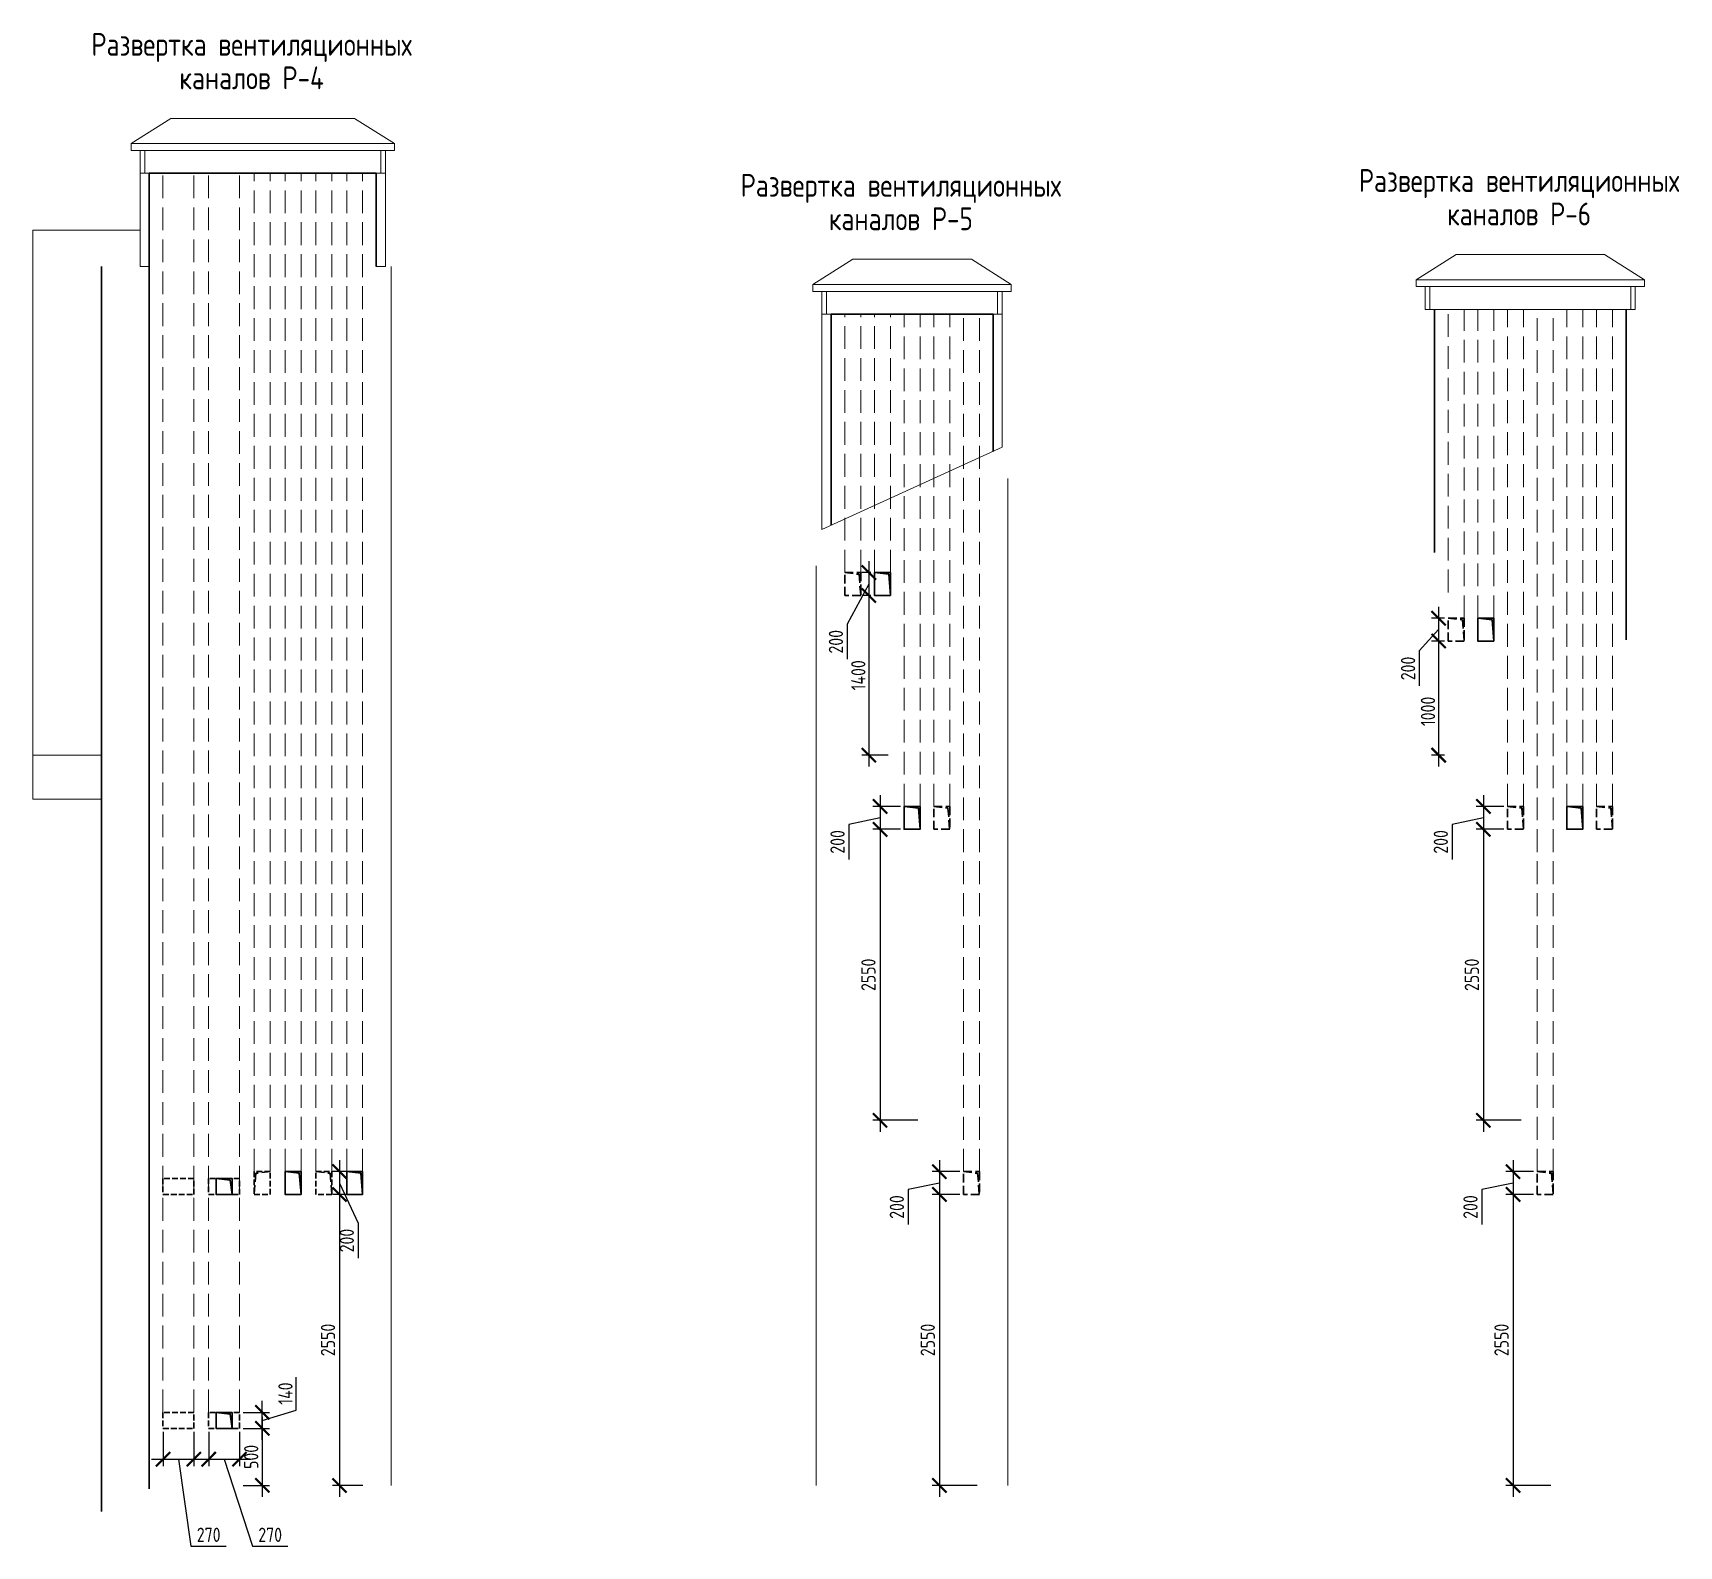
# Model space of a CAD drawing. Header units: millimetres. Extents: x -56498 to 234605, y -296269 to -29969.
# Drawn here: x 169167 to 183595, y -281980 to -268718 of the extents above; entities that cross this region are included whole.
import ezdxf
from ezdxf.enums import TextEntityAlignment as Align

# ---------------------------------------------------------------- set-up
doc = ezdxf.new("R2010")
doc.units = ezdxf.units.MM
doc.header["$LTSCALE"] = 100
doc.header["$PDMODE"] = 35
doc.linetypes.add('GOST2.303 4', pattern=[7, 5, -2, 0])
for name, color, linetype, lineweight in [('0.3', 7, 'Continuous', 30), ('Примітки 0.09', 200, 'Continuous', 9), ('Розміри 0.09', 5, 'Continuous', 9), ('Штрихові 0.18', 7, 'GOST2.303 4', 18), ('Штрихування 0.09', 253, 'Continuous', 9)]:
    doc.layers.add(name, color=color, linetype=linetype, lineweight=lineweight)
doc.styles.add('GOST 2.304', font='CS_Gost2304.shx')
doc.dimstyles.new('SPDS', dxfattribs={"dimscale": 100, "dimtxt": 2.5, "dimasz": 2.5, "dimexe": 1.25, "dimexo": 0.625, "dimtad": 1, "dimrnd": 0.001, "dimtxsty": 'GOST 2.304', "dimblk": 'ARCHTICK', "dimcen": 2.5, "dimdle": 2, "dimadec": 0, "dimazin": 2, "dimtfac": 0.75, "dimtmove": 1, "dimatfit": 3, "dimfxl": 0, "dimtolj": 1, "dimarcsym": 0})

# ---------------------------------------------------------------- blocks, each defined once
blk = doc.blocks.new('_ArchTick')
at = {"color": 0, "linetype": 'ByBlock', "const_width": 0.15}
blk.add_lwpolyline([(-0.5, -0.5), (0.5, 0.5)], dxfattribs=at)
blk = doc.blocks.new('*D756')
at = {"layer": 'Defpoints', "color": 0, "transparency": 16777216}
for p in [(170307, -280948), (170577, -280948), (170577, -281218)]:
    blk.add_point(p, dxfattribs=at)
at = {"layer": 'Розміри 0.09', "color": 0, "lineweight": -2, "transparency": 16777216}
for p, q in [((170307, -280979), (170307, -281280)), ((170577, -280979), (170577, -281280)), ((170207, -281218), (170677, -281218)), ((170442, -281218), (170552, -281980)), ((170552, -281980), (170861, -281980))]:
    blk.add_line(p, q, dxfattribs=at)
at = {"layer": 'Розміри 0.09', "color": 0, "lineweight": -2, "transparency": 16777216, "xscale": 125, "yscale": 125, "zscale": 125, "rotation": 180}
blk.add_blockref('_ArchTick', (170307, -281218), dxfattribs=at)
at = {"layer": 'Розміри 0.09', "color": 0, "lineweight": -2, "transparency": 16777216, "xscale": 125, "yscale": 125, "zscale": 125}
blk.add_blockref('_ArchTick', (170577, -281218), dxfattribs=at)
at = {"layer": 'Розміри 0.09', "color": 0, "transparency": 16777216, "insert": (170707, -281881), "char_height": 125, "attachment_point": 5, "style": 'GOST 2.304'}
blk.add_mtext('\\A1;270', dxfattribs=at)
blk = doc.blocks.new('*D757')
at = {"layer": 'Defpoints', "color": 0, "transparency": 16777216}
for p in [(170977, -280948), (170977, -281448), (171177, -281448)]:
    blk.add_point(p, dxfattribs=at)
at = {"layer": 'Розміри 0.09', "color": 0, "lineweight": -2, "transparency": 16777216}
for p, q in [((171177, -280848), (171177, -281548)), ((171008, -280948), (171239, -280948)), ((171008, -281448), (171239, -281448))]:
    blk.add_line(p, q, dxfattribs=at)
at = {"layer": 'Розміри 0.09', "color": 0, "lineweight": -2, "transparency": 16777216, "xscale": 125, "yscale": 125, "zscale": 125}
for p, rotation in [((171177, -280948), 90), ((171177, -281448), 270)]:
    blk.add_blockref('_ArchTick', p, dxfattribs=dict(at, rotation=rotation))
at = {"layer": 'Розміри 0.09', "color": 0, "transparency": 16777216, "insert": (171080, -281198), "char_height": 125, "attachment_point": 5, "rotation": 90, "style": 'GOST 2.304'}
blk.add_mtext('\\A1;500', dxfattribs=at)
blk = doc.blocks.new('*D758')
at = {"layer": 'Defpoints', "color": 0, "transparency": 16777216}
for p in [(170977, -280808), (171177, -280808), (170977, -280948)]:
    blk.add_point(p, dxfattribs=at)
at = {"layer": 'Розміри 0.09', "color": 0, "lineweight": -2, "transparency": 16777216}
for p, q in [((171473, -280789), (171473, -280498)), ((171177, -281048), (171177, -280708)), ((171008, -280808), (171239, -280808)), ((171177, -280878), (171473, -280789)), ((171008, -280948), (171239, -280948))]:
    blk.add_line(p, q, dxfattribs=at)
at = {"layer": 'Розміри 0.09', "color": 0, "lineweight": -2, "transparency": 16777216, "xscale": 125, "yscale": 125, "zscale": 125}
for p, rotation in [((171177, -280808), 90), ((171177, -280948), 270)]:
    blk.add_blockref('_ArchTick', p, dxfattribs=dict(at, rotation=rotation))
at = {"layer": 'Розміри 0.09', "color": 0, "transparency": 16777216, "insert": (171380, -280643), "char_height": 125, "attachment_point": 5, "rotation": 90, "style": 'GOST 2.304'}
blk.add_mtext('\\A1;140', dxfattribs=at)
blk = doc.blocks.new('*D759')
at = {"layer": 'Defpoints', "color": 0, "transparency": 16777216}
for p in [(170707, -280948), (170977, -280948), (170977, -281218)]:
    blk.add_point(p, dxfattribs=at)
at = {"layer": 'Розміри 0.09', "color": 0, "lineweight": -2, "transparency": 16777216}
for p, q in [((170707, -280979), (170707, -281280)), ((170977, -280979), (170977, -281280)), ((170607, -281218), (171077, -281218)), ((170842, -281218), (171091, -281980)), ((171091, -281980), (171401, -281980))]:
    blk.add_line(p, q, dxfattribs=at)
at = {"layer": 'Розміри 0.09', "color": 0, "lineweight": -2, "transparency": 16777216, "xscale": 125, "yscale": 125, "zscale": 125, "rotation": 180}
blk.add_blockref('_ArchTick', (170707, -281218), dxfattribs=at)
at = {"layer": 'Розміри 0.09', "color": 0, "lineweight": -2, "transparency": 16777216, "xscale": 125, "yscale": 125, "zscale": 125}
blk.add_blockref('_ArchTick', (170977, -281218), dxfattribs=at)
at = {"layer": 'Розміри 0.09', "color": 0, "transparency": 16777216, "insert": (171246, -281881), "char_height": 125, "attachment_point": 5, "style": 'GOST 2.304'}
blk.add_mtext('\\A1;270', dxfattribs=at)
blk = doc.blocks.new('*D760')
at = {"layer": 'Defpoints', "color": 0, "transparency": 16777216}
for p in [(172057, -278898), (171854, -281448), (172089, -281448)]:
    blk.add_point(p, dxfattribs=at)
at = {"layer": 'Розміри 0.09', "color": 0, "lineweight": -2, "transparency": 16777216}
for p, q in [((172025, -278898), (171791, -278898)), ((171854, -278798), (171854, -281548)), ((172058, -281448), (171791, -281448))]:
    blk.add_line(p, q, dxfattribs=at)
at = {"layer": 'Розміри 0.09', "color": 0, "lineweight": -2, "transparency": 16777216, "xscale": 125, "yscale": 125, "zscale": 125}
for p, rotation in [((171854, -278898), 90), ((171854, -281448), 270)]:
    blk.add_blockref('_ArchTick', p, dxfattribs=dict(at, rotation=rotation))
at = {"layer": 'Розміри 0.09', "color": 0, "transparency": 16777216, "insert": (171753, -280173), "char_height": 125, "attachment_point": 5, "rotation": 90, "style": 'GOST 2.304'}
blk.add_mtext('\\A1;2550', dxfattribs=at)
blk = doc.blocks.new('*D761')
at = {"layer": 'Defpoints', "color": 0, "transparency": 16777216}
for p in [(172057, -278698), (171854, -278898), (172057, -278898)]:
    blk.add_point(p, dxfattribs=at)
at = {"layer": 'Розміри 0.09', "color": 0, "lineweight": -2, "transparency": 16777216}
for p, q in [((171854, -278598), (171854, -278998)), ((172025, -278698), (171791, -278698)), ((172025, -278898), (171791, -278898)), ((171854, -278798), (172017, -279149)), ((172017, -279149), (172017, -279455))]:
    blk.add_line(p, q, dxfattribs=at)
at = {"layer": 'Розміри 0.09', "color": 0, "lineweight": -2, "transparency": 16777216, "xscale": 125, "yscale": 125, "zscale": 125}
for p, rotation in [((171854, -278698), 90), ((171854, -278898), 270)]:
    blk.add_blockref('_ArchTick', p, dxfattribs=dict(at, rotation=rotation))
at = {"layer": 'Розміри 0.09', "color": 0, "transparency": 16777216, "insert": (171918, -279302), "char_height": 125, "attachment_point": 5, "rotation": 90, "style": 'GOST 2.304'}
blk.add_mtext('\\A1;200', dxfattribs=at)
blk = doc.blocks.new('*D765')
at = {"layer": 'Defpoints', "color": 0, "transparency": 16777216}
for p in [(177322, -278898), (177112, -281448), (177475, -281448)]:
    blk.add_point(p, dxfattribs=at)
at = {"layer": 'Розміри 0.09', "color": 0, "lineweight": -2, "transparency": 16777216}
for p, q in [((177291, -278898), (177049, -278898)), ((177112, -278798), (177112, -281548)), ((177444, -281448), (177049, -281448))]:
    blk.add_line(p, q, dxfattribs=at)
at = {"layer": 'Розміри 0.09', "color": 0, "lineweight": -2, "transparency": 16777216, "xscale": 125, "yscale": 125, "zscale": 125}
for p, rotation in [((177112, -278898), 90), ((177112, -281448), 270)]:
    blk.add_blockref('_ArchTick', p, dxfattribs=dict(at, rotation=rotation))
at = {"layer": 'Розміри 0.09', "color": 0, "transparency": 16777216, "insert": (177010, -280173), "char_height": 125, "attachment_point": 5, "rotation": 90, "style": 'GOST 2.304'}
blk.add_mtext('\\A1;2550', dxfattribs=at)
blk = doc.blocks.new('*D766')
at = {"layer": 'Defpoints', "color": 0, "transparency": 16777216}
for p in [(177322, -278698), (177112, -278898), (177322, -278898)]:
    blk.add_point(p, dxfattribs=at)
at = {"layer": 'Розміри 0.09', "color": 0, "lineweight": -2, "transparency": 16777216}
for p, q in [((177112, -278598), (177112, -278998)), ((177291, -278698), (177049, -278698)), ((177112, -278798), (176837, -278855)), ((176837, -278855), (176837, -279161)), ((177291, -278898), (177049, -278898))]:
    blk.add_line(p, q, dxfattribs=at)
at = {"layer": 'Розміри 0.09', "color": 0, "lineweight": -2, "transparency": 16777216, "xscale": 125, "yscale": 125, "zscale": 125}
for p, rotation in [((177112, -278698), 90), ((177112, -278898), 270)]:
    blk.add_blockref('_ArchTick', p, dxfattribs=dict(at, rotation=rotation))
at = {"layer": 'Розміри 0.09', "color": 0, "transparency": 16777216, "insert": (176739, -279008), "char_height": 125, "attachment_point": 5, "rotation": 90, "style": 'GOST 2.304'}
blk.add_mtext('\\A1;200', dxfattribs=at)
blk = doc.blocks.new('*D767')
at = {"layer": 'Defpoints', "color": 0, "transparency": 16777216}
for p in [(176802, -275698), (176592, -278248), (176955, -278248)]:
    blk.add_point(p, dxfattribs=at)
at = {"layer": 'Розміри 0.09', "color": 0, "lineweight": -2, "transparency": 16777216}
for p, q in [((176771, -275698), (176529, -275698)), ((176592, -275598), (176592, -278348)), ((176924, -278248), (176529, -278248))]:
    blk.add_line(p, q, dxfattribs=at)
at = {"layer": 'Розміри 0.09', "color": 0, "lineweight": -2, "transparency": 16777216, "xscale": 125, "yscale": 125, "zscale": 125}
for p, rotation in [((176592, -275698), 90), ((176592, -278248), 270)]:
    blk.add_blockref('_ArchTick', p, dxfattribs=dict(at, rotation=rotation))
at = {"layer": 'Розміри 0.09', "color": 0, "transparency": 16777216, "insert": (176490, -276973), "char_height": 125, "attachment_point": 5, "rotation": 90, "style": 'GOST 2.304'}
blk.add_mtext('\\A1;2550', dxfattribs=at)
blk = doc.blocks.new('*D768')
at = {"layer": 'Defpoints', "color": 0, "transparency": 16777216}
for p in [(176802, -275498), (176592, -275698), (176802, -275698)]:
    blk.add_point(p, dxfattribs=at)
at = {"layer": 'Розміри 0.09', "color": 0, "lineweight": -2, "transparency": 16777216}
for p, q in [((176592, -275398), (176592, -275798)), ((176771, -275498), (176529, -275498)), ((176592, -275598), (176317, -275655)), ((176317, -275655), (176317, -275961)), ((176771, -275698), (176529, -275698))]:
    blk.add_line(p, q, dxfattribs=at)
at = {"layer": 'Розміри 0.09', "color": 0, "lineweight": -2, "transparency": 16777216, "xscale": 125, "yscale": 125, "zscale": 125}
for p, rotation in [((176592, -275498), 90), ((176592, -275698), 270)]:
    blk.add_blockref('_ArchTick', p, dxfattribs=dict(at, rotation=rotation))
at = {"layer": 'Розміри 0.09', "color": 0, "transparency": 16777216, "insert": (176219, -275808), "char_height": 125, "attachment_point": 5, "rotation": 90, "style": 'GOST 2.304'}
blk.add_mtext('\\A1;200', dxfattribs=at)
blk = doc.blocks.new('*D769')
at = {"layer": 'Defpoints', "color": 0, "transparency": 16777216}
for p in [(176542, -273648), (176494, -275048), (176695, -275048)]:
    blk.add_point(p, dxfattribs=at)
at = {"layer": 'Розміри 0.09', "color": 0, "lineweight": -2, "transparency": 16777216}
for p, q in [((176494, -273548), (176494, -275148)), ((176511, -273648), (176432, -273648)), ((176664, -275048), (176432, -275048))]:
    blk.add_line(p, q, dxfattribs=at)
at = {"layer": 'Розміри 0.09', "color": 0, "lineweight": -2, "transparency": 16777216, "xscale": 125, "yscale": 125, "zscale": 125}
for p, rotation in [((176494, -273648), 90), ((176494, -275048), 270)]:
    blk.add_blockref('_ArchTick', p, dxfattribs=dict(at, rotation=rotation))
at = {"layer": 'Розміри 0.09', "color": 0, "transparency": 16777216, "insert": (176401, -274348), "char_height": 125, "attachment_point": 5, "rotation": 90, "style": 'GOST 2.304'}
blk.add_mtext('\\A1;1400', dxfattribs=at)
blk = doc.blocks.new('*D770')
at = {"layer": 'Defpoints', "color": 0, "transparency": 16777216}
for p in [(176542, -273448), (176494, -273648), (176542, -273648)]:
    blk.add_point(p, dxfattribs=at)
at = {"layer": 'Розміри 0.09', "color": 0, "lineweight": -2, "transparency": 16777216}
for p, q in [((176494, -273348), (176494, -273748)), ((176494, -273548), (176303, -273901)), ((176511, -273448), (176432, -273448)), ((176511, -273648), (176432, -273648)), ((176303, -273901), (176303, -274207))]:
    blk.add_line(p, q, dxfattribs=at)
at = {"layer": 'Розміри 0.09', "color": 0, "lineweight": -2, "transparency": 16777216, "xscale": 125, "yscale": 125, "zscale": 125}
for p, rotation in [((176494, -273448), 90), ((176494, -273648), 270)]:
    blk.add_blockref('_ArchTick', p, dxfattribs=dict(at, rotation=rotation))
at = {"layer": 'Розміри 0.09', "color": 0, "transparency": 16777216, "insert": (176205, -274054), "char_height": 125, "attachment_point": 5, "rotation": 90, "style": 'GOST 2.304'}
blk.add_mtext('\\A1;200', dxfattribs=at)
blk = doc.blocks.new('*D892')
at = {"layer": 'Defpoints', "color": 0, "transparency": 16777216}
for p in [(182351, -278898), (182140, -281448), (182504, -281448)]:
    blk.add_point(p, dxfattribs=at)
at = {"layer": 'Розміри 0.09', "color": 0, "lineweight": -2, "transparency": 16777216}
for p, q in [((182320, -278898), (182078, -278898)), ((182140, -278798), (182140, -281548)), ((182472, -281448), (182078, -281448))]:
    blk.add_line(p, q, dxfattribs=at)
at = {"layer": 'Розміри 0.09', "color": 0, "lineweight": -2, "transparency": 16777216, "xscale": 125, "yscale": 125, "zscale": 125}
for p, rotation in [((182140, -278898), 90), ((182140, -281448), 270)]:
    blk.add_blockref('_ArchTick', p, dxfattribs=dict(at, rotation=rotation))
at = {"layer": 'Розміри 0.09', "color": 0, "transparency": 16777216, "insert": (182039, -280173), "char_height": 125, "attachment_point": 5, "rotation": 90, "style": 'GOST 2.304'}
blk.add_mtext('\\A1;2550', dxfattribs=at)
blk = doc.blocks.new('*D893')
at = {"layer": 'Defpoints', "color": 0, "transparency": 16777216}
for p in [(182351, -278698), (182140, -278898), (182351, -278898)]:
    blk.add_point(p, dxfattribs=at)
at = {"layer": 'Розміри 0.09', "color": 0, "lineweight": -2, "transparency": 16777216}
for p, q in [((182140, -278598), (182140, -278998)), ((182320, -278698), (182078, -278698)), ((182140, -278798), (181866, -278855)), ((181866, -278855), (181866, -279161)), ((182320, -278898), (182078, -278898))]:
    blk.add_line(p, q, dxfattribs=at)
at = {"layer": 'Розміри 0.09', "color": 0, "lineweight": -2, "transparency": 16777216, "xscale": 125, "yscale": 125, "zscale": 125}
for p, rotation in [((182140, -278698), 90), ((182140, -278898), 270)]:
    blk.add_blockref('_ArchTick', p, dxfattribs=dict(at, rotation=rotation))
at = {"layer": 'Розміри 0.09', "color": 0, "transparency": 16777216, "insert": (181767, -279008), "char_height": 125, "attachment_point": 5, "rotation": 90, "style": 'GOST 2.304'}
blk.add_mtext('\\A1;200', dxfattribs=at)
blk = doc.blocks.new('*D900')
at = {"layer": 'Defpoints', "color": 0, "transparency": 16777216}
for p in [(181571, -274048), (181488, -275048), (181571, -275048)]:
    blk.add_point(p, dxfattribs=at)
at = {"layer": 'Розміри 0.09', "color": 0, "lineweight": -2, "transparency": 16777216}
for p, q in [((181488, -273948), (181488, -275148)), ((181540, -274048), (181426, -274048)), ((181540, -275048), (181426, -275048))]:
    blk.add_line(p, q, dxfattribs=at)
at = {"layer": 'Розміри 0.09', "color": 0, "lineweight": -2, "transparency": 16777216, "xscale": 125, "yscale": 125, "zscale": 125}
for p, rotation in [((181488, -274048), 90), ((181488, -275048), 270)]:
    blk.add_blockref('_ArchTick', p, dxfattribs=dict(at, rotation=rotation))
at = {"layer": 'Розміри 0.09', "color": 0, "transparency": 16777216, "insert": (181394, -274664), "char_height": 125, "attachment_point": 5, "rotation": 90, "style": 'GOST 2.304'}
blk.add_mtext('\\A1;1000', dxfattribs=at)
blk = doc.blocks.new('*D901')
at = {"layer": 'Defpoints', "color": 0, "transparency": 16777216}
for p in [(181571, -273848), (181488, -274048), (181571, -274048)]:
    blk.add_point(p, dxfattribs=at)
at = {"layer": 'Розміри 0.09', "color": 0, "lineweight": -2, "transparency": 16777216}
for p, q in [((181540, -273848), (181426, -273848)), ((181488, -273748), (181488, -274148)), ((181488, -273948), (181318, -274134)), ((181318, -274134), (181318, -274441)), ((181540, -274048), (181426, -274048))]:
    blk.add_line(p, q, dxfattribs=at)
at = {"layer": 'Розміри 0.09', "color": 0, "lineweight": -2, "transparency": 16777216, "xscale": 125, "yscale": 125, "zscale": 125}
for p, rotation in [((181488, -273848), 90), ((181488, -274048), 270)]:
    blk.add_blockref('_ArchTick', p, dxfattribs=dict(at, rotation=rotation))
at = {"layer": 'Розміри 0.09', "color": 0, "transparency": 16777216, "insert": (181220, -274288), "char_height": 125, "attachment_point": 5, "rotation": 90, "style": 'GOST 2.304'}
blk.add_mtext('\\A1;200', dxfattribs=at)
blk = doc.blocks.new('*D902')
at = {"layer": 'Defpoints', "color": 0, "transparency": 16777216}
for p in [(182091, -275698), (181880, -278248), (182244, -278248)]:
    blk.add_point(p, dxfattribs=at)
at = {"layer": 'Розміри 0.09', "color": 0, "lineweight": -2, "transparency": 16777216}
for p, q in [((182060, -275698), (181818, -275698)), ((181880, -275598), (181880, -278348)), ((182212, -278248), (181818, -278248))]:
    blk.add_line(p, q, dxfattribs=at)
at = {"layer": 'Розміри 0.09', "color": 0, "lineweight": -2, "transparency": 16777216, "xscale": 125, "yscale": 125, "zscale": 125}
for p, rotation in [((181880, -275698), 90), ((181880, -278248), 270)]:
    blk.add_blockref('_ArchTick', p, dxfattribs=dict(at, rotation=rotation))
at = {"layer": 'Розміри 0.09', "color": 0, "transparency": 16777216, "insert": (181779, -276973), "char_height": 125, "attachment_point": 5, "rotation": 90, "style": 'GOST 2.304'}
blk.add_mtext('\\A1;2550', dxfattribs=at)
blk = doc.blocks.new('*D903')
at = {"layer": 'Defpoints', "color": 0, "transparency": 16777216}
for p in [(182091, -275498), (181880, -275698), (182091, -275698)]:
    blk.add_point(p, dxfattribs=at)
at = {"layer": 'Розміри 0.09', "color": 0, "lineweight": -2, "transparency": 16777216}
for p, q in [((181880, -275398), (181880, -275798)), ((182060, -275498), (181818, -275498)), ((181880, -275598), (181606, -275655)), ((181606, -275655), (181606, -275961)), ((182060, -275698), (181818, -275698))]:
    blk.add_line(p, q, dxfattribs=at)
at = {"layer": 'Розміри 0.09', "color": 0, "lineweight": -2, "transparency": 16777216, "xscale": 125, "yscale": 125, "zscale": 125}
for p, rotation in [((181880, -275498), 90), ((181880, -275698), 270)]:
    blk.add_blockref('_ArchTick', p, dxfattribs=dict(at, rotation=rotation))
at = {"layer": 'Розміри 0.09', "color": 0, "transparency": 16777216, "insert": (181507, -275808), "char_height": 125, "attachment_point": 5, "rotation": 90, "style": 'GOST 2.304'}
blk.add_mtext('\\A1;200', dxfattribs=at)

msp = doc.modelspace()

# ---------------------------------------------------------------- hatches: boundary and pattern name
at = {"layer": '0.3', "ltscale": 0.4}
for points in [[(176682.276, -273447.924), (176542.276, -273447.924), (176667.276, -273462.924), (176682.276, -273647.893), (176682.276, -273447.924)], [(181970.921, -273847.924), (181830.921, -273847.924), (181955.921, -273862.924), (181970.921, -274047.893), (181970.921, -273847.924)], [(176942.276, -275497.829), (176802.276, -275497.829), (176927.276, -275512.829), (176942.276, -275697.797), (176942.276, -275497.829)], [(182750.921, -275497.829), (182610.921, -275497.829), (182735.921, -275512.829), (182750.921, -275697.797), (182750.921, -275497.829)], [(171516.579, -278697.829), (171376.579, -278697.829), (171501.579, -278712.829), (171516.579, -278897.797), (171516.579, -278697.829)], [(172056.579, -278697.829), (171916.579, -278697.829), (172041.579, -278712.829), (172056.579, -278897.797), (172056.579, -278697.829)]]:
    msp.add_hatch(color=256, dxfattribs=at).paths.add_polyline_path(points, flags=0)

# ---------------------------------------------------------------- linework, layer by layer
at = {"layer": '0.3', "ltscale": 0.25}
for p, q in [((170186.61, -269947.866), (170186.61, -270764.304)), ((172176.579, -269947.866), (170186.61, -269947.866)), ((172176.579, -269947.866), (172176.579, -270764.304)), ((176162.307, -271183.149), (176162.307, -273033.635)), ((176162.307, -271183.149), (177582.276, -271183.149)), ((177582.276, -271183.149), (177582.276, -272386.069)), ((181450.952, -271140.825), (181450.952, -273270.791)), ((183130.921, -271140.825), (183130.921, -274036.927))]:
    msp.add_line(p, q, dxfattribs=at)
at = {"layer": '0.3', "ltscale": 0.5}
for p, q in [((169766.579, -270764.304), (169766.652, -281677.829)), ((170186.579, -270764.304), (170186.579, -281477.837))]:
    msp.add_line(p, q, dxfattribs=at)
at = {"layer": '0.3', "ltscale": 0.4}
for points in [[(176542.276, -273447.924), (176682.276, -273447.924), (176682.276, -273647.893), (176542.276, -273647.893)], [(176542.276, -273447.924), (176682.276, -273447.924), (176682.276, -273647.893), (176542.276, -273647.893)], [(181830.921, -273847.924), (181970.921, -273847.924), (181970.921, -274047.893), (181830.921, -274047.893)], [(181830.921, -273847.924), (181970.921, -273847.924), (181970.921, -274047.893), (181830.921, -274047.893)], [(176802.276, -275497.829), (176942.276, -275497.829), (176942.276, -275697.797), (176802.276, -275697.797)], [(176802.276, -275497.829), (176942.276, -275497.829), (176942.276, -275697.797), (176802.276, -275697.797)], [(182610.921, -275497.829), (182750.921, -275497.829), (182750.921, -275697.797), (182610.921, -275697.797)], [(182610.921, -275497.829), (182750.921, -275497.829), (182750.921, -275697.797), (182610.921, -275697.797)], [(170771.579, -278757.797), (170911.579, -278757.797), (170911.579, -278897.797), (170771.579, -278897.797)], [(170771.579, -278757.797), (170911.579, -278757.797), (170911.579, -278897.797), (170771.579, -278897.797)], [(171376.579, -278697.829), (171516.579, -278697.829), (171516.579, -278897.797), (171376.579, -278897.797)], [(171376.579, -278697.829), (171516.579, -278697.829), (171516.579, -278897.797), (171376.579, -278897.797)], [(171916.579, -278697.829), (172056.579, -278697.829), (172056.579, -278897.797), (171916.579, -278897.797)], [(171916.579, -278697.829), (172056.579, -278697.829), (172056.579, -278897.797), (171916.579, -278897.797)], [(170771.579, -280807.829), (170911.579, -280807.829), (170911.579, -280947.829), (170771.579, -280947.829)], [(170771.579, -280807.829), (170911.579, -280807.829), (170911.579, -280947.829), (170771.579, -280947.829)]]:
    msp.add_lwpolyline(points, close=True, dxfattribs=at)
for points in [[(176542.276, -273447.924), (176667.276, -273462.924), (176682.276, -273647.893)], [(181830.921, -273847.924), (181955.921, -273862.924), (181970.921, -274047.893)], [(176802.276, -275497.829), (176927.276, -275512.829), (176942.276, -275697.797)], [(182610.921, -275497.829), (182735.921, -275512.829), (182750.921, -275697.797)], [(170771.579, -278757.797), (170896.579, -278772.797), (170911.579, -278897.797)], [(171376.579, -278697.829), (171501.579, -278712.829), (171516.579, -278897.797)], [(171916.579, -278697.829), (172041.579, -278712.829), (172056.579, -278897.797)], [(170771.579, -280807.829), (170896.579, -280822.829), (170911.579, -280947.829)]]:
    msp.add_lwpolyline(points, dxfattribs=at)
at = {"layer": 'Штрихові 0.18', "ltscale": 0.4}
for p, q in [((170306.579, -280807.829), (170306.579, -269947.866)), ((170576.579, -280807.829), (170576.579, -269947.866)), ((170706.579, -280807.829), (170706.579, -269947.866)), ((170976.579, -280807.829), (170976.579, -269947.866)), ((171106.579, -278697.829), (171106.579, -269947.866)), ((171246.579, -278697.829), (171246.579, -269947.866)), ((171376.579, -278697.829), (171376.579, -269947.866)), ((171516.579, -278697.829), (171516.579, -269947.866)), ((171646.579, -278697.829), (171646.579, -269947.866)), ((171786.579, -278697.829), (171786.579, -269947.866)), ((171916.579, -278697.829), (171916.579, -269947.866)), ((172056.579, -278697.829), (172056.579, -269947.866)), ((176282.307, -273447.924), (176282.307, -271183.149)), ((176422.276, -273447.924), (176422.276, -271183.149)), ((176542.276, -273447.924), (176542.276, -271183.149)), ((176682.276, -273447.924), (176682.276, -271183.149)), ((176802.276, -275497.829), (176802.276, -271183.149)), ((176942.276, -275497.829), (176942.276, -271183.149)), ((177062.276, -275497.829), (177062.276, -271183.149)), ((177202.276, -275497.829), (177202.276, -271183.149)), ((177322.276, -278697.829), (177322.276, -271183.149)), ((177462.276, -278697.829), (177462.276, -271183.149)), ((181570.921, -273622.253), (181570.921, -271140.825)), ((181710.952, -273847.924), (181710.921, -271140.825)), ((181830.921, -273847.924), (181830.921, -271140.825)), ((181970.921, -273847.924), (181970.921, -271140.825)), ((182090.921, -275497.829), (182090.921, -271140.825)), ((182230.921, -275497.829), (182230.921, -271140.825)), ((182350.921, -278697.829), (182350.921, -271140.825)), ((182490.921, -278697.829), (182490.921, -271140.825)), ((182610.921, -275497.829), (182610.921, -271140.825)), ((182750.921, -275497.829), (182750.921, -271140.825)), ((182870.921, -275497.829), (182870.921, -271140.825)), ((183010.921, -275497.829), (183010.921, -271140.825)), ((176422.276, -273647.893), (176422.276, -273647.507)), ((176422.276, -273647.893), (176422.276, -273647.507)), ((181710.921, -274047.893), (181710.921, -274047.507)), ((181710.921, -274047.893), (181710.921, -274047.507))]:
    msp.add_line(p, q, dxfattribs=at)
at = {"layer": 'Штрихові 0.18', "lineweight": 30, "ltscale": 0.15}
for points in [[(176282.307, -273447.924), (176422.307, -273447.924), (176422.307, -273647.893), (176282.307, -273647.893)], [(176282.307, -273447.924), (176422.307, -273447.924), (176422.307, -273647.893), (176282.307, -273647.893)], [(181570.952, -273847.924), (181710.952, -273847.924), (181710.952, -274047.893), (181570.952, -274047.893)], [(181570.952, -273847.924), (181710.952, -273847.924), (181710.952, -274047.893), (181570.952, -274047.893)], [(177062.276, -275497.829), (177202.276, -275497.829), (177202.276, -275697.797), (177062.276, -275697.797)], [(177062.276, -275497.829), (177202.276, -275497.829), (177202.276, -275697.797), (177062.276, -275697.797)], [(182090.921, -275497.829), (182230.921, -275497.829), (182230.921, -275697.797), (182090.921, -275697.797)], [(182090.921, -275497.829), (182230.921, -275497.829), (182230.921, -275697.797), (182090.921, -275697.797)], [(182870.921, -275497.829), (183010.921, -275497.829), (183010.921, -275697.797), (182870.921, -275697.797)], [(182870.921, -275497.829), (183010.921, -275497.829), (183010.921, -275697.797), (182870.921, -275697.797)], [(177322.276, -278697.829), (177462.276, -278697.829), (177462.276, -278897.797), (177322.276, -278897.797)], [(177322.276, -278697.829), (177462.276, -278697.829), (177462.276, -278897.797), (177322.276, -278897.797)], [(182350.921, -278697.829), (182490.921, -278697.829), (182490.921, -278897.797), (182350.921, -278897.797)], [(182350.921, -278697.829), (182490.921, -278697.829), (182490.921, -278897.797), (182350.921, -278897.797)]]:
    msp.add_lwpolyline(points, close=True, dxfattribs=at)
for points in [[(176282.307, -273447.924), (176407.307, -273462.924), (176422.307, -273647.893)], [(181570.952, -273847.924), (181695.952, -273862.924), (181710.952, -274047.893)], [(177062.276, -275497.829), (177187.276, -275512.829), (177202.276, -275697.797)], [(182090.921, -275497.829), (182215.921, -275512.829), (182230.921, -275697.797)], [(182870.921, -275497.829), (182995.921, -275512.829), (183010.921, -275697.797)], [(171246.579, -278697.829), (171121.579, -278712.829), (171106.579, -278897.797)], [(171646.579, -278697.829), (171771.579, -278712.829), (171786.579, -278897.797)], [(177322.276, -278697.829), (177447.276, -278712.829), (177462.276, -278897.797)], [(182350.921, -278697.829), (182475.921, -278712.829), (182490.921, -278897.797)]]:
    msp.add_lwpolyline(points, dxfattribs=at)
at = {"layer": 'Штрихові 0.18', "lineweight": 30, "ltscale": 0.1}
for points in [[(170576.579, -278757.797), (170306.579, -278757.797), (170306.579, -278897.797), (170576.579, -278897.797)], [(170976.579, -278757.797), (170706.579, -278757.797), (170706.579, -278897.797), (170976.579, -278897.797)], [(171246.579, -278697.829), (171106.579, -278697.829), (171106.579, -278897.797), (171246.579, -278897.797)], [(171246.579, -278697.829), (171106.579, -278697.829), (171106.579, -278897.797), (171246.579, -278897.797)], [(171646.579, -278697.829), (171786.579, -278697.829), (171786.579, -278897.797), (171646.579, -278897.797)], [(170576.579, -280807.829), (170306.579, -280807.829), (170306.579, -280947.829), (170576.579, -280947.829)], [(170976.579, -280807.829), (170706.579, -280807.829), (170706.579, -280947.829), (170976.579, -280947.829)]]:
    msp.add_lwpolyline(points, close=True, dxfattribs=at)
at = {"layer": 'Штрихування 0.09', "ltscale": 0.5}
for p, q in [((170026.595, -269687.866), (170376.595, -269466.849)), ((171986.595, -269466.849), (170376.595, -269466.849)), ((172336.595, -269687.866), (171986.595, -269466.849)), ((172336.595, -269687.866), (170026.595, -269687.866)), ((170026.595, -269687.866), (170026.595, -269747.866)), ((172336.595, -269747.866), (170026.595, -269747.866)), ((172336.595, -269687.866), (172336.595, -269747.866)), ((170106.595, -270447.866), (169166.594, -270447.866)), ((177712.276, -281447.829), (177712.276, -272623.535)), ((176032.276, -281447.829), (176032.276, -273389.686)), ((169166.594, -275047.897), (169766.608, -275047.897)), ((169166.594, -275047.897), (169766.608, -275047.897)), ((169766.61, -275433.055), (169166.594, -275433.055))]:
    msp.add_line(p, q, dxfattribs=at)
at = {"layer": 'Штрихування 0.09', "ltscale": 0.25}
for p, q in [((169166.594, -270447.866), (169166.594, -275047.897)), ((172306.579, -281447.829), (172306.579, -270764.304)), ((176002.292, -270923.149), (177742.292, -270923.149)), ((177742.292, -270983.149), (176002.292, -270983.149))]:
    msp.add_line(p, q, dxfattribs=at)
at = {"layer": 'Штрихування 0.09', "ltscale": 0.75}
for p, q in [((181290.937, -270880.825), (181640.937, -270659.809)), ((182940.937, -270659.809), (181640.937, -270659.809)), ((183290.937, -270880.825), (182940.937, -270659.809)), ((176002.292, -270923.149), (176352.292, -270702.132)), ((176352.292, -270702.132), (177392.292, -270702.132)), ((177742.292, -270923.149), (177392.292, -270702.132)), ((176002.292, -270923.149), (176002.292, -270983.149)), ((177742.292, -270923.149), (177742.292, -270983.149)), ((183290.937, -270880.825), (181290.937, -270880.825)), ((181290.937, -270880.825), (181290.937, -270940.825)), ((183290.937, -270940.825), (181290.937, -270940.825)), ((183290.937, -270880.825), (183290.937, -270940.825))]:
    msp.add_line(p, q, dxfattribs=at)
at = {"layer": 'Штрихування 0.09'}
msp.add_line((169166.594, -275433.055), (169166.594, -275047.897), dxfattribs=at)
at = {"layer": 'Штрихування 0.09', "ltscale": 0.5}
for points in [[(170106.595, -269947.866), (170146.595, -269947.866), (170146.595, -269747.866), (170106.595, -269747.866)], [(172256.595, -269947.866), (172216.595, -269947.866), (172216.595, -269747.866), (172256.595, -269747.866)]]:
    msp.add_lwpolyline(points, close=True, dxfattribs=at)
msp.add_lwpolyline([(172176.579, -270764.304), (172256.595, -270764.304), (172256.595, -269947.866), (170106.595, -269947.866), (170106.595, -270764.304), (170186.61, -270764.304)], dxfattribs=at)
at = {"layer": 'Штрихування 0.09', "ltscale": 0.75}
for points in [[(181370.937, -271140.825), (181410.937, -271140.825), (181410.937, -270940.825), (181370.937, -270940.825)], [(183210.937, -271140.825), (183170.937, -271140.825), (183170.937, -270940.825), (183210.937, -270940.825)], [(176082.292, -271183.149), (176122.292, -271183.149), (176122.292, -270983.149), (176082.292, -270983.149)], [(177662.292, -271183.149), (177622.292, -271183.149), (177622.292, -270983.149), (177662.292, -270983.149)], [(177662.292, -272349.578), (176082.292, -273070.125), (176082.292, -271183.149), (177662.292, -271183.149)]]:
    msp.add_lwpolyline(points, close=True, dxfattribs=at)
at = {"layer": 'Штрихування 0.09'}
for points in [[(181410.937, -270940.825), (183170.937, -270940.825), (183170.937, -271140.825), (181410.937, -271140.825)], [(176122.292, -271183.149), (177622.292, -271183.149), (177622.292, -270983.149), (176122.292, -270983.149)], [(176082.292, -271183.149), (177662.292, -271183.149), (177662.292, -272349.578), (176082.292, -273070.125)]]:
    msp.add_lwpolyline(points, close=True, dxfattribs=at)

# ---------------------------------------------------------------- texts
at = {"layer": 'Примітки 0.09', "ltscale": 0.4, "style": 'GOST 2.304'}
for s, p in [('Развертка вентиляционных', (171083.409, -268918.435)), ('каналов Р-4', (171083.409, -269211.911)), ('Развертка вентиляционных', (176774.105, -270153.718)), ('Развертка вентиляционных', (182192.75, -270111.395)), ('каналов Р-5', (176774.105, -270447.194)), ('каналов Р-6', (182192.75, -270404.87))]:
    msp.add_text(s, height=200, dxfattribs=at).set_placement(p, align=Align.CENTER)

# ---------------------------------------------------------------- dimensions: what is measured, and where the dimension line sits
at = {"layer": 'Розміри 0.09'}
for base, p1, p2, text, picture, middle in [((176494.5, -273647.893), (176542.276, -273447.924), (176542.276, -273647.893), '200', '*D770', (176303.344, -273931.987)), ((181488.187, -274047.893), (181570.921, -273847.924), (181570.921, -274047.893), '200', '*D901', (181318.099, -274165.666)), ((181488.187, -275047.829), (181570.921, -274047.893), (181570.921, -275047.829), '1000', '*D900', (181488.187, -274664.011)), ((176591.607, -275697.797), (176802.276, -275497.829), (176802.276, -275697.797), '200', '*D768', (176317.249, -275685.905)), ((181880.252, -275697.797), (182090.921, -275497.829), (182090.921, -275697.797), '200', '*D903', (181605.894, -275685.905)), ((171853.964, -278897.797), (172056.579, -278697.829), (172056.579, -278897.797), '200', '*D761', (172016.517, -279180.081)), ((177111.607, -278897.797), (177322.276, -278697.829), (177322.276, -278897.797), '200', '*D766', (176837.249, -278885.905)), ((182140.252, -278897.797), (182350.921, -278697.829), (182350.921, -278897.797), '200', '*D893', (181865.894, -278885.905))]:
    dim = msp.add_linear_dim(base=base, p1=p1, p2=p2, angle=90, text=text, dimstyle='SPDS', override={"dimscale": 50, "dimlfac": 1, "dimtxsty": 'GOST 2.304', "dimblk1": 'ArchTick', "dimblk2": 'ArchTick', "dimsah": 1, "dimtolj": 1}, dxfattribs=at)
    dim.commit()
    dim.dimension.update_dxf_attribs({"geometry": picture, "text_midpoint": middle, "dimtype": 160})
for base, p1, p2, text, picture, middle in [((176494.5, -275047.829), (176542.276, -273647.893), (176695.098, -275047.829), '1400', '*D769', (176400.75, -274347.861)), ((176591.607, -278247.829), (176802.276, -275697.797), (176955.098, -278247.829), '2550', '*D767', (176490.427, -276972.813)), ((181880.252, -278247.829), (182090.921, -275697.797), (182243.743, -278247.829), '2550', '*D902', (181779.072, -276972.813)), ((171853.964, -281447.829), (172056.579, -278897.797), (172089.401, -281447.829), '2550', '*D760', (171752.784, -280172.813)), ((177111.607, -281447.829), (177322.276, -278897.797), (177475.098, -281447.829), '2550', '*D765', (177010.427, -280172.813)), ((182140.252, -281447.829), (182350.921, -278897.797), (182503.743, -281447.829), '2550', '*D892', (182039.072, -280172.813))]:
    dim = msp.add_linear_dim(base=base, p1=p1, p2=p2, angle=90, text=text, dimstyle='SPDS', override={"dimscale": 50, "dimlfac": 1, "dimtxsty": 'GOST 2.304', "dimblk1": 'ArchTick', "dimblk2": 'ArchTick', "dimsah": 1, "dimtolj": 1}, dxfattribs=at)
    dim.commit()
    dim.dimension.update_dxf_attribs({"geometry": picture, "text_midpoint": middle})
for base, p2, picture, middle in [((171176.579, -280807.829), (170976.579, -280807.829), '*D758', (171379.704, -280757.517)), ((171176.579, -281447.829), (170976.579, -281447.829), '*D757', (171080.24, -281197.829))]:
    dim = msp.add_linear_dim(base=base, p1=(170976.579, -280947.829), p2=p2, angle=90, dimstyle='SPDS', override={"dimscale": 50, "dimblk1": 'ArchTick', "dimblk2": 'ArchTick', "dimsah": 1}, dxfattribs=at)
    dim.commit()
    dim.dimension.update_dxf_attribs({"geometry": picture, "text_midpoint": middle})
for base, p1, p2, picture, middle in [((170576.579, -281217.827), (170306.579, -280947.829), (170576.579, -280947.829), '*D756', (170583.364, -281979.534)), ((170976.579, -281217.827), (170706.579, -280947.829), (170976.579, -280947.829), '*D759', (171122.576, -281979.534))]:
    dim = msp.add_linear_dim(base=base, p1=p1, p2=p2, angle=180, dimstyle='SPDS', override={"dimscale": 50, "dimlfac": 1, "dimtxsty": 'GOST 2.304', "dimblk1": 'ArchTick', "dimblk2": 'ArchTick', "dimsah": 1, "dimtolj": 1}, dxfattribs=at)
    dim.commit()
    dim.dimension.update_dxf_attribs({"geometry": picture, "text_midpoint": middle, "dimtype": 160})

doc.saveas('drawing.dxf')
